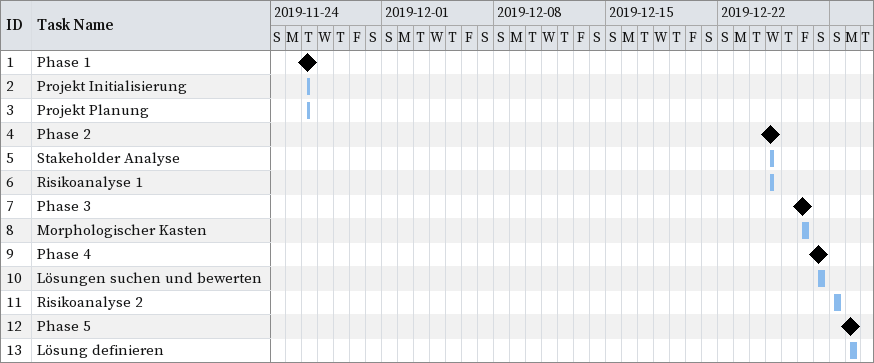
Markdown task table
| ID | Task | Start | Finish |
|---|---|---|---|
| 1 | Phase 1 (milestone) | 2019-11-26 | 2019-11-26 |
| 2 | Projekt Initialisierung | 2019-11-26 | 2019-11-26 |
| 3 | Projekt Planung | 2019-11-26 | 2019-11-26 |
| 4 | Phase 2 (milestone) | 2019-12-25 | 2019-12-25 |
| 5 | Stakeholder Analyse | 2019-12-25 | 2019-12-25 |
| 6 | Risikoanalyse 1 | 2019-12-25 | 2019-12-25 |
| 7 | Phase 3 (milestone) | 2019-12-27 | 2019-12-27 |
| 8 | Morphologischer Kasten | 2019-12-27 | 2019-12-27 |
| 9 | Phase 4 (milestone) | 2019-12-28 | 2019-12-28 |
| 10 | Lösungen suchen und bewerten | 2019-12-28 | 2019-12-28 |
| 11 | Risikoanalyse 2 | 2019-12-29 | 2019-12-29 |
| 12 | Phase 5 (milestone) | 2019-12-30 | 2019-12-30 |
| 13 | Lösung definieren | 2019-12-30 | 2019-12-30 |
